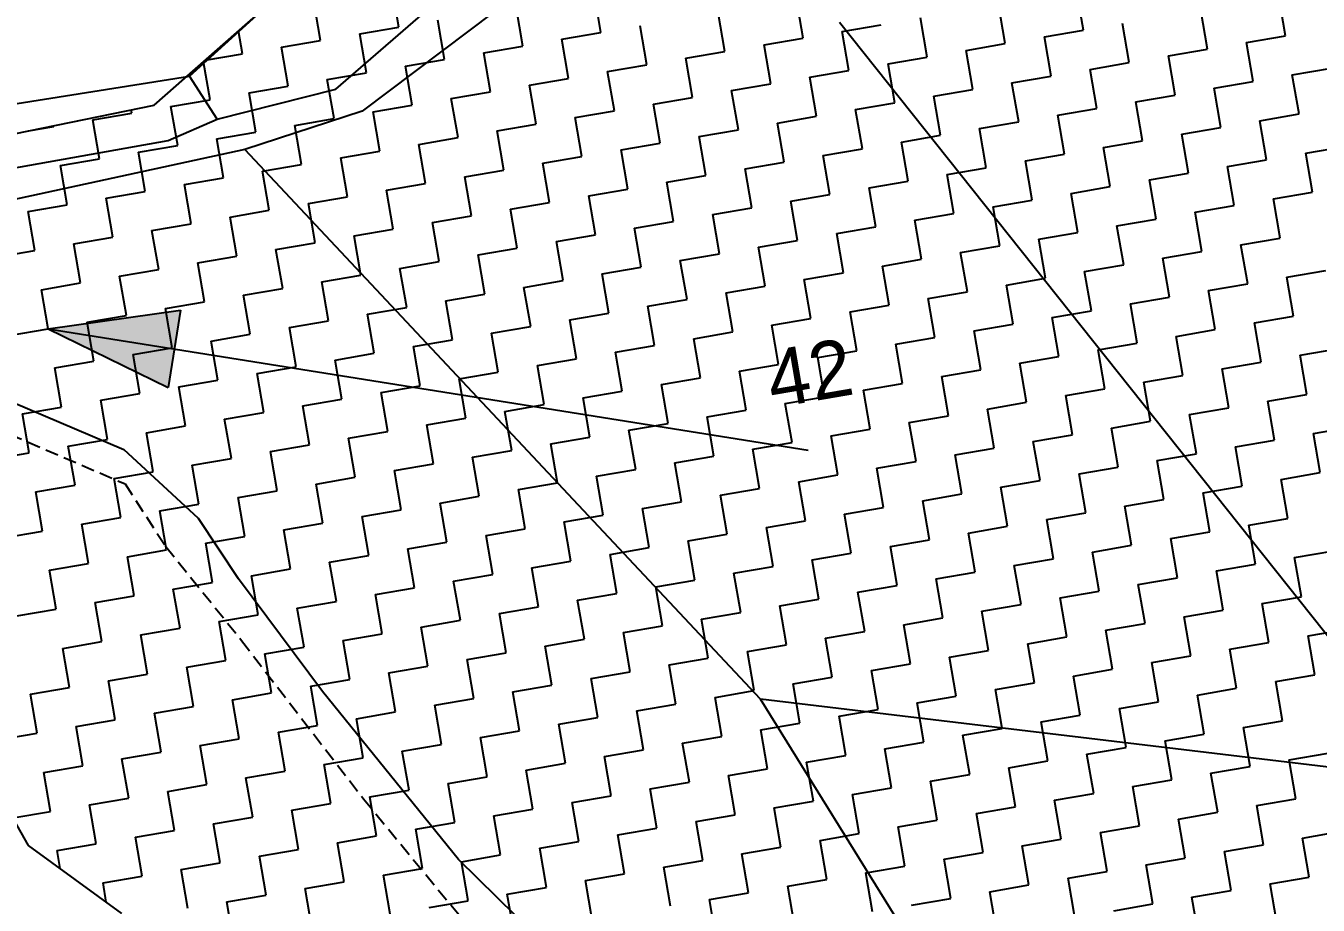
# Model space of a CAD drawing. Header units: metres. Extents: x 284659 to 287373, y 2024377 to 2026607.
# Drawn here: x 284951.5 to 285445.3, y 2025923.4 to 2026259.3 of the extents above; entities that cross this region are included whole.
import ezdxf
from ezdxf.enums import TextEntityAlignment as Align

# ---------------------------------------------------------------- set-up
doc = ezdxf.new("R2010")
doc.units = ezdxf.units.M
doc.header["$MEASUREMENT"] = 0
doc.linetypes.add('DASHED', pattern=[0.75, 0.5, -0.25])
for name, color, linetype in [('LINE_FOOTPATH', 1, 'DASHED'), ('OTHERS', 1, 'Continuous'), ('POLY_HATCH', 12, 'Continuous'), ('POLY_PARCEL', 6, 'Continuous'), ('POLY_ROAD', 30, 'Continuous'), ('TEXT_PARCEL', 7, 'Continuous'), ('V_BOUND_LINE', 7, 'Continuous')]:
    doc.layers.add(name, color=color, linetype=linetype)
doc.styles.add('TEXT_MAP', font='')
doc.styles.get('TEXT_MAP').set_extended_font_data('Kruti Dev 050')

msp = doc.modelspace()

# ---------------------------------------------------------------- hatches: boundary and pattern name
h = msp.add_hatch(color=256)
h.paths.add_polyline_path([(285008.23, 2026135.88), (285010.59, 2026150.63), (284960.02, 2026143.57)])
h.paths.add_polyline_path([(284960.02, 2026143.57), (285005.88, 2026121.13), (285008.23, 2026135.88)])

# ---------------------------------------------------------------- linework, layer by layer
for points in [[(284960.02, 2026143.57), (285010.59, 2026150.63)], [(285010.59, 2026150.63), (285005.88, 2026121.13)], [(284960.02, 2026143.57), (285250.49, 2026097.21)], [(284960.02, 2026143.57), (285005.88, 2026121.13)]]:
    msp.add_lwpolyline(points)
at = {"layer": 'LINE_FOOTPATH', "ltscale": 10}
for p, q in [((284945.3, 2026103.34), (284989.46, 2026084.31)), ((284989.46, 2026084.31), (285004.98, 2026060.36)), ((285004.98, 2026060.36), (285033.96, 2026024.47)), ((285033.96, 2026024.47), (285080.47, 2025964.03)), ((285080.47, 2025964.03), (285133.32, 2025899.92))]:
    msp.add_line(p, q, dxfattribs=at)
at = {"layer": 'OTHERS'}
for p, q in [((284921.44, 2026126.16), (284988.99, 2026097.49)), ((285017.41, 2026071.05), (284988.99, 2026097.49)), ((284988.99, 2026097.49), (284988.99, 2026097.49)), ((285032.77, 2026048.02), (285017.41, 2026071.05)), ((285064.87, 2026005.07), (285032.77, 2026048.02)), ((285116.79, 2025940.8), (285064.87, 2026005.07)), ((285156.99, 2025901.5), (285116.79, 2025940.8))]:
    msp.add_line(p, q, dxfattribs=at)
at = {"layer": 'POLY_HATCH'}
for p, q in [((285000.51, 2026228.96), (285064.59, 2026285.33)), ((284942.03, 2026217.03), (285000.51, 2026228.96)), ((284952.55, 2025946.24), (284925.5, 2025993.58)), ((284988.22, 2025920.23), (284952.55, 2025946.24))]:
    msp.add_line(p, q, dxfattribs=at)
at = {"layer": 'POLY_HATCH', "linetype": 'Continuous'}
for p, q in [((285094.01, 2026258.84), (285091.44, 2026273.78)), ((285171.26, 2026256.72), (285168.69, 2026271.66)), ((285355.63, 2026257.62), (285353.07, 2026272.56)), ((285064.13, 2026253.71), (285061.57, 2026268.65)), ((285141.38, 2026251.59), (285138.82, 2026266.53)), ((285248.51, 2026254.61), (285245.94, 2026269.54)), ((285325.76, 2026252.49), (285323.19, 2026267.43)), ((285432.88, 2026255.5), (285430.32, 2026270.44)), ((285218.63, 2026249.48), (285216.07, 2026264.42)), ((285295.88, 2026247.36), (285293.32, 2026262.3)), ((285403.01, 2026250.37), (285400.44, 2026265.31)), ((285034.26, 2026248.58), (285032.76, 2026257.33)), ((285079.07, 2026256.28), (285094.01, 2026258.84)), ((285111.51, 2026246.47), (285108.95, 2026261.4)), ((285156.32, 2026254.16), (285171.26, 2026256.72)), ((285188.76, 2026244.35), (285186.2, 2026259.29)), ((285263.45, 2026257.17), (285278.38, 2026259.74)), ((285266.01, 2026242.23), (285263.45, 2026257.17)), ((285340.7, 2026255.06), (285355.63, 2026257.62)), ((285373.13, 2026245.25), (285370.57, 2026260.18)), ((285049.2, 2026251.15), (285064.13, 2026253.71)), ((285081.64, 2026241.34), (285079.07, 2026256.28)), ((285158.89, 2026239.22), (285156.32, 2026254.16)), ((285233.57, 2026252.04), (285248.51, 2026254.61)), ((285236.14, 2026237.11), (285233.57, 2026252.04)), ((285310.82, 2026249.93), (285325.76, 2026252.49)), ((285343.26, 2026240.12), (285340.7, 2026255.06)), ((285417.95, 2026252.94), (285432.88, 2026255.5)), ((285420.51, 2026238), (285417.95, 2026252.94)), ((285020.04, 2026246.14), (285034.26, 2026248.58)), ((285051.76, 2026236.21), (285049.2, 2026251.15)), ((285126.45, 2026249.03), (285141.38, 2026251.59)), ((285129.01, 2026234.09), (285126.45, 2026249.03)), ((285203.7, 2026246.91), (285218.63, 2026249.48)), ((285206.26, 2026231.98), (285203.7, 2026246.91)), ((285280.95, 2026244.8), (285295.88, 2026247.36)), ((285313.39, 2026234.99), (285310.82, 2026249.93)), ((285388.07, 2026247.81), (285403.01, 2026250.37)), ((285390.64, 2026232.87), (285388.07, 2026247.81)), ((285021.89, 2026231.08), (285019.4, 2026245.58)), ((285096.57, 2026243.9), (285111.51, 2026246.47)), ((285099.14, 2026228.97), (285096.57, 2026243.9)), ((285173.82, 2026241.79), (285188.76, 2026244.35)), ((285176.39, 2026226.85), (285173.82, 2026241.79)), ((285251.07, 2026239.67), (285266.01, 2026242.23)), ((285283.51, 2026229.86), (285280.95, 2026244.8)), ((285358.2, 2026242.68), (285373.13, 2026245.25)), ((285360.76, 2026227.74), (285358.2, 2026242.68)), ((285435.45, 2026240.57), (285450.38, 2026243.13)), ((285066.7, 2026238.77), (285081.64, 2026241.34)), ((285069.26, 2026223.84), (285066.7, 2026238.77)), ((285143.95, 2026236.66), (285158.89, 2026239.22)), ((285221.2, 2026234.54), (285236.14, 2026237.11)), ((285253.64, 2026224.73), (285251.07, 2026239.67)), ((285328.32, 2026237.55), (285343.26, 2026240.12)), ((285330.89, 2026222.62), (285328.32, 2026237.55)), ((285405.57, 2026235.44), (285420.51, 2026238)), ((285438.01, 2026225.63), (285435.45, 2026240.57)), ((285036.82, 2026233.65), (285051.76, 2026236.21)), ((285039.39, 2026218.71), (285036.82, 2026233.65)), ((285114.07, 2026231.53), (285129.01, 2026234.09)), ((285146.51, 2026221.72), (285143.95, 2026236.66)), ((285191.32, 2026229.41), (285206.26, 2026231.98)), ((285223.76, 2026219.6), (285221.2, 2026234.54)), ((285298.45, 2026232.43), (285313.39, 2026234.99)), ((285301.01, 2026217.49), (285298.45, 2026232.43)), ((285375.7, 2026230.31), (285390.64, 2026232.87)), ((285408.14, 2026220.5), (285405.57, 2026235.44)), ((284992.01, 2026225.95), (284991.8, 2026227.19)), ((285006.95, 2026228.52), (285021.89, 2026231.08)), ((285009.51, 2026213.58), (285006.95, 2026228.52)), ((285084.2, 2026226.4), (285099.14, 2026228.97)), ((285116.64, 2026216.59), (285114.07, 2026231.53)), ((285193.89, 2026214.48), (285191.32, 2026229.41)), ((285268.57, 2026227.3), (285283.51, 2026229.86)), ((285271.14, 2026212.36), (285268.57, 2026227.3)), ((285345.82, 2026225.18), (285360.76, 2026227.74)), ((285378.26, 2026215.37), (285375.7, 2026230.31)), ((284977.07, 2026223.39), (284992.01, 2026225.95)), ((284979.64, 2026208.45), (284977.07, 2026223.39)), ((285054.33, 2026221.27), (285069.26, 2026223.84)), ((285086.76, 2026211.46), (285084.2, 2026226.4)), ((285161.45, 2026224.28), (285176.39, 2026226.85)), ((285164.01, 2026209.35), (285161.45, 2026224.28)), ((285238.7, 2026222.17), (285253.64, 2026224.73)), ((285241.26, 2026207.23), (285238.7, 2026222.17)), ((285315.95, 2026220.05), (285330.89, 2026222.62)), ((285348.39, 2026210.24), (285345.82, 2026225.18)), ((285423.07, 2026223.06), (285438.01, 2026225.63)), ((285425.64, 2026208.13), (285423.07, 2026223.06)), ((284952.55, 2026219.18), (284962.14, 2026220.82)), ((284962.14, 2026220.82), (284962.09, 2026221.12)), ((285024.45, 2026216.14), (285039.39, 2026218.71)), ((285056.89, 2026206.34), (285054.33, 2026221.27)), ((285131.58, 2026219.16), (285146.51, 2026221.72)), ((285134.14, 2026204.22), (285131.58, 2026219.16)), ((285208.83, 2026217.04), (285223.76, 2026219.6)), ((285286.08, 2026214.92), (285301.01, 2026217.49)), ((285318.51, 2026205.12), (285315.95, 2026220.05)), ((285393.2, 2026217.94), (285408.14, 2026220.5)), ((285395.76, 2026203), (285393.2, 2026217.94)), ((284994.58, 2026211.02), (285009.51, 2026213.58)), ((285027.01, 2026201.21), (285024.45, 2026216.14)), ((285101.7, 2026214.03), (285116.64, 2026216.59)), ((285104.27, 2026199.09), (285101.7, 2026214.03)), ((285178.95, 2026211.91), (285193.89, 2026214.48)), ((285211.39, 2026202.1), (285208.83, 2026217.04)), ((285256.2, 2026209.8), (285271.14, 2026212.36)), ((285288.64, 2026199.99), (285286.08, 2026214.92)), ((285363.33, 2026212.81), (285378.26, 2026215.37)), ((285365.89, 2026197.87), (285363.33, 2026212.81)), ((285440.58, 2026210.69), (285455.51, 2026213.26)), ((284964.7, 2026205.89), (284979.64, 2026208.45)), ((284997.14, 2026196.08), (284994.58, 2026211.02)), ((285071.83, 2026208.9), (285086.76, 2026211.46)), ((285074.39, 2026193.96), (285071.83, 2026208.9)), ((285149.08, 2026206.78), (285164.01, 2026209.35)), ((285181.52, 2026196.97), (285178.95, 2026211.91)), ((285226.33, 2026204.67), (285241.26, 2026207.23)), ((285258.77, 2026194.86), (285256.2, 2026209.8)), ((285333.45, 2026207.68), (285348.39, 2026210.24)), ((285336.02, 2026192.74), (285333.45, 2026207.68)), ((285410.7, 2026205.56), (285425.64, 2026208.13)), ((285443.14, 2026195.75), (285440.58, 2026210.69)), ((284967.27, 2026190.95), (284964.7, 2026205.89)), ((285041.95, 2026203.77), (285056.89, 2026206.34)), ((285044.52, 2026188.83), (285041.95, 2026203.77)), ((285119.2, 2026201.65), (285134.14, 2026204.22)), ((285151.64, 2026191.85), (285149.08, 2026206.78)), ((285228.89, 2026189.73), (285226.33, 2026204.67)), ((285303.58, 2026202.55), (285318.51, 2026205.12)), ((285306.14, 2026187.61), (285303.58, 2026202.55)), ((285380.83, 2026200.43), (285395.76, 2026203)), ((285413.27, 2026190.63), (285410.7, 2026205.56)), ((285012.08, 2026198.64), (285027.01, 2026201.21)), ((285014.64, 2026183.71), (285012.08, 2026198.64)), ((285089.33, 2026196.53), (285104.27, 2026199.09)), ((285121.77, 2026186.72), (285119.2, 2026201.65)), ((285196.45, 2026199.54), (285211.39, 2026202.1)), ((285199.02, 2026184.6), (285196.45, 2026199.54)), ((285273.7, 2026197.42), (285288.64, 2026199.99)), ((285276.27, 2026182.49), (285273.7, 2026197.42)), ((285350.95, 2026195.31), (285365.89, 2026197.87)), ((285383.39, 2026185.5), (285380.83, 2026200.43)), ((284982.2, 2026193.51), (284997.14, 2026196.08)), ((284984.77, 2026178.58), (284982.2, 2026193.51)), ((285059.45, 2026191.4), (285074.39, 2026193.96)), ((285091.89, 2026181.59), (285089.33, 2026196.53)), ((285166.58, 2026194.41), (285181.52, 2026196.97)), ((285169.14, 2026179.47), (285166.58, 2026194.41)), ((285243.83, 2026192.29), (285258.77, 2026194.86)), ((285321.08, 2026190.18), (285336.02, 2026192.74)), ((285353.52, 2026180.37), (285350.95, 2026195.31)), ((285428.2, 2026193.19), (285443.14, 2026195.75)), ((285430.77, 2026178.25), (285428.2, 2026193.19)), ((284952.33, 2026188.39), (284967.27, 2026190.95)), ((284954.89, 2026173.45), (284952.33, 2026188.39)), ((285029.58, 2026186.27), (285044.52, 2026188.83)), ((285062.02, 2026176.46), (285059.45, 2026191.4)), ((285136.7, 2026189.28), (285151.64, 2026191.85)), ((285139.27, 2026174.34), (285136.7, 2026189.28)), ((285213.95, 2026187.17), (285228.89, 2026189.73)), ((285246.39, 2026177.36), (285243.83, 2026192.29)), ((285291.2, 2026185.05), (285306.14, 2026187.61)), ((285323.64, 2026175.24), (285321.08, 2026190.18)), ((285398.33, 2026188.06), (285413.27, 2026190.63)), ((285400.89, 2026173.12), (285398.33, 2026188.06)), ((284999.7, 2026181.14), (285014.64, 2026183.71)), ((285032.14, 2026171.33), (285029.58, 2026186.27)), ((285106.83, 2026184.15), (285121.77, 2026186.72)), ((285109.39, 2026169.22), (285106.83, 2026184.15)), ((285184.08, 2026182.04), (285199.02, 2026184.6)), ((285216.52, 2026172.23), (285213.95, 2026187.17)), ((285261.33, 2026179.92), (285276.27, 2026182.49)), ((285293.77, 2026170.11), (285291.2, 2026185.05)), ((285368.45, 2026182.93), (285383.39, 2026185.5)), ((285371.02, 2026168), (285368.45, 2026182.93)), ((284969.83, 2026176.01), (284984.77, 2026178.58)), ((285002.27, 2026166.2), (284999.7, 2026181.14)), ((285076.95, 2026179.03), (285091.89, 2026181.59)), ((285079.52, 2026164.09), (285076.95, 2026179.03)), ((285154.21, 2026176.91), (285169.14, 2026179.47)), ((285186.64, 2026167.1), (285184.08, 2026182.04)), ((285263.89, 2026164.98), (285261.33, 2026179.92)), ((285338.58, 2026177.8), (285353.52, 2026180.37)), ((285341.14, 2026162.87), (285338.58, 2026177.8)), ((285415.83, 2026175.69), (285430.77, 2026178.25)), ((284939.96, 2026170.88), (284954.89, 2026173.45)), ((284972.39, 2026161.08), (284969.83, 2026176.01)), ((285047.08, 2026173.9), (285062.02, 2026176.46)), ((285049.64, 2026158.96), (285047.08, 2026173.9)), ((285124.33, 2026171.78), (285139.27, 2026174.34)), ((285156.77, 2026161.97), (285154.21, 2026176.91)), ((285231.46, 2026174.79), (285246.39, 2026177.36)), ((285234.02, 2026159.86), (285231.46, 2026174.79)), ((285308.71, 2026172.68), (285323.64, 2026175.24)), ((285311.27, 2026157.74), (285308.71, 2026172.68)), ((285385.96, 2026170.56), (285400.89, 2026173.12)), ((285418.39, 2026160.75), (285415.83, 2026175.69)), ((285017.21, 2026168.77), (285032.14, 2026171.33)), ((285019.77, 2026153.83), (285017.21, 2026168.77)), ((285094.46, 2026166.65), (285109.39, 2026169.22)), ((285126.89, 2026156.84), (285124.33, 2026171.78)), ((285201.58, 2026169.66), (285216.52, 2026172.23)), ((285204.15, 2026154.73), (285201.58, 2026169.66)), ((285278.83, 2026167.55), (285293.77, 2026170.11)), ((285356.08, 2026165.43), (285371.02, 2026168)), ((285388.52, 2026155.62), (285385.96, 2026170.56)), ((284987.33, 2026163.64), (285002.27, 2026166.2)), ((284989.9, 2026148.7), (284987.33, 2026163.64)), ((285064.58, 2026161.52), (285079.52, 2026164.09)), ((285097.02, 2026151.72), (285094.46, 2026166.65)), ((285171.71, 2026164.54), (285186.64, 2026167.1)), ((285174.27, 2026149.6), (285171.71, 2026164.54)), ((285248.96, 2026162.42), (285263.89, 2026164.98)), ((285281.4, 2026152.61), (285278.83, 2026167.55)), ((285326.21, 2026160.3), (285341.14, 2026162.87)), ((285358.65, 2026150.49), (285356.08, 2026165.43)), ((285433.33, 2026163.32), (285448.27, 2026165.88)), ((285435.9, 2026148.38), (285433.33, 2026163.32)), ((284957.46, 2026158.51), (284972.39, 2026161.08)), ((284960.02, 2026143.57), (284957.46, 2026158.51)), ((285034.71, 2026156.4), (285049.64, 2026158.96)), ((285067.15, 2026146.59), (285064.58, 2026161.52)), ((285141.83, 2026159.41), (285156.77, 2026161.97)), ((285144.4, 2026144.47), (285141.83, 2026159.41)), ((285219.08, 2026157.29), (285234.02, 2026159.86)), ((285251.52, 2026147.48), (285248.96, 2026162.42)), ((285328.77, 2026145.37), (285326.21, 2026160.3)), ((285403.46, 2026158.19), (285418.39, 2026160.75)), ((285406.02, 2026143.25), (285403.46, 2026158.19)), ((285004.83, 2026151.27), (285019.77, 2026153.83)), ((285037.27, 2026141.46), (285034.71, 2026156.4)), ((285111.96, 2026154.28), (285126.89, 2026156.84)), ((285114.52, 2026139.34), (285111.96, 2026154.28)), ((285189.21, 2026152.16), (285204.15, 2026154.73)), ((285221.65, 2026142.35), (285219.08, 2026157.29)), ((285296.33, 2026155.18), (285311.27, 2026157.74)), ((285298.9, 2026140.24), (285296.33, 2026155.18)), ((285373.58, 2026153.06), (285388.52, 2026155.62)), ((285376.15, 2026138.12), (285373.58, 2026153.06)), ((284974.96, 2026146.14), (284989.9, 2026148.7)), ((285007.4, 2026136.33), (285004.83, 2026151.27)), ((285082.08, 2026149.15), (285097.02, 2026151.72)), ((285084.65, 2026134.21), (285082.08, 2026149.15)), ((285159.33, 2026147.03), (285174.27, 2026149.6)), ((285191.77, 2026137.23), (285189.21, 2026152.16)), ((285266.46, 2026150.05), (285281.4, 2026152.61)), ((285269.02, 2026135.11), (285266.46, 2026150.05)), ((285343.71, 2026147.93), (285358.65, 2026150.49)), ((285346.27, 2026132.99), (285343.71, 2026147.93)), ((285420.96, 2026145.81), (285435.9, 2026148.38)), ((284945.08, 2026141.01), (284960.02, 2026143.57)), ((284977.52, 2026131.2), (284974.96, 2026146.14)), ((285052.21, 2026144.02), (285067.15, 2026146.59)), ((285054.77, 2026129.09), (285052.21, 2026144.02)), ((285129.46, 2026141.91), (285144.4, 2026144.47)), ((285161.9, 2026132.1), (285159.33, 2026147.03)), ((285236.58, 2026144.92), (285251.52, 2026147.48)), ((285239.15, 2026129.98), (285236.58, 2026144.92)), ((285313.83, 2026142.8), (285328.77, 2026145.37)), ((285391.08, 2026140.69), (285406.02, 2026143.25)), ((285423.52, 2026130.88), (285420.96, 2026145.81)), ((285022.33, 2026138.89), (285037.27, 2026141.46)), ((285024.9, 2026123.96), (285022.33, 2026138.89)), ((285099.58, 2026136.78), (285114.52, 2026139.34)), ((285132.02, 2026126.97), (285129.46, 2026141.91)), ((285206.71, 2026139.79), (285221.65, 2026142.35)), ((285209.27, 2026124.85), (285206.71, 2026139.79)), ((285283.96, 2026137.67), (285298.9, 2026140.24)), ((285316.4, 2026127.86), (285313.83, 2026142.8)), ((285361.21, 2026135.56), (285376.15, 2026138.12)), ((285393.65, 2026125.75), (285391.08, 2026140.69)), ((284992.46, 2026133.77), (285007.4, 2026136.33)), ((284995.02, 2026118.83), (284992.46, 2026133.77)), ((285069.71, 2026131.65), (285084.65, 2026134.21)), ((285102.15, 2026121.84), (285099.58, 2026136.78)), ((285176.83, 2026134.66), (285191.77, 2026137.23)), ((285179.4, 2026119.72), (285176.83, 2026134.66)), ((285254.09, 2026132.55), (285269.02, 2026135.11)), ((285286.52, 2026122.74), (285283.96, 2026137.67)), ((285363.77, 2026120.62), (285361.21, 2026135.56)), ((285438.46, 2026133.44), (285453.4, 2026136.01)), ((285441.02, 2026118.5), (285438.46, 2026133.44)), ((284962.59, 2026128.64), (284977.52, 2026131.2)), ((284965.15, 2026113.7), (284962.59, 2026128.64)), ((285039.84, 2026126.52), (285054.77, 2026129.09)), ((285072.27, 2026116.71), (285069.71, 2026131.65)), ((285146.96, 2026129.53), (285161.9, 2026132.1)), ((285149.52, 2026114.6), (285146.96, 2026129.53)), ((285224.21, 2026127.42), (285239.15, 2026129.98)), ((285256.65, 2026117.61), (285254.09, 2026132.55)), ((285331.34, 2026130.43), (285346.27, 2026132.99)), ((285333.9, 2026115.49), (285331.34, 2026130.43)), ((285408.59, 2026128.31), (285423.52, 2026130.88)), ((285411.15, 2026113.38), (285408.59, 2026128.31)), ((285009.96, 2026121.39), (285024.9, 2026123.96)), ((285042.4, 2026111.58), (285039.84, 2026126.52)), ((285117.09, 2026124.4), (285132.02, 2026126.97)), ((285119.65, 2026109.47), (285117.09, 2026124.4)), ((285194.34, 2026122.29), (285209.27, 2026124.85)), ((285226.77, 2026112.48), (285224.21, 2026127.42)), ((285301.46, 2026125.3), (285316.4, 2026127.86)), ((285304.03, 2026110.36), (285301.46, 2026125.3)), ((285378.71, 2026123.18), (285393.65, 2026125.75)), ((284980.09, 2026116.26), (284995.02, 2026118.83)), ((285012.53, 2026106.46), (285009.96, 2026121.39)), ((285087.21, 2026119.28), (285102.15, 2026121.84)), ((285089.78, 2026104.34), (285087.21, 2026119.28)), ((285164.46, 2026117.16), (285179.4, 2026119.72)), ((285196.9, 2026107.35), (285194.34, 2026122.29)), ((285271.59, 2026120.17), (285286.52, 2026122.74)), ((285274.15, 2026105.24), (285271.59, 2026120.17)), ((285348.84, 2026118.06), (285363.77, 2026120.62)), ((285381.28, 2026108.25), (285378.71, 2026123.18)), ((285426.09, 2026115.94), (285441.02, 2026118.5)), ((284950.21, 2026111.14), (284965.15, 2026113.7)), ((284982.65, 2026101.33), (284980.09, 2026116.26)), ((285057.34, 2026114.15), (285072.27, 2026116.71)), ((285059.9, 2026099.21), (285057.34, 2026114.15)), ((285134.59, 2026112.03), (285149.52, 2026114.6)), ((285167.03, 2026102.22), (285164.46, 2026117.16)), ((285241.71, 2026115.04), (285256.65, 2026117.61)), ((285244.28, 2026100.11), (285241.71, 2026115.04)), ((285318.96, 2026112.93), (285333.9, 2026115.49)), ((285351.4, 2026103.12), (285348.84, 2026118.06)), ((285396.21, 2026110.81), (285411.15, 2026113.38)), ((285428.65, 2026101), (285426.09, 2026115.94)), ((284952.78, 2026096.2), (284950.21, 2026111.14)), ((285027.46, 2026109.02), (285042.4, 2026111.58)), ((285030.03, 2026094.08), (285027.46, 2026109.02)), ((285104.71, 2026106.9), (285119.65, 2026109.47)), ((285137.15, 2026097.09), (285134.59, 2026112.03)), ((285211.84, 2026109.92), (285226.77, 2026112.48)), ((285214.4, 2026094.98), (285211.84, 2026109.92)), ((285289.09, 2026107.8), (285304.03, 2026110.36)), ((285321.53, 2026097.99), (285318.96, 2026112.93)), ((285398.78, 2026095.87), (285396.21, 2026110.81)), ((284997.59, 2026103.89), (285012.53, 2026106.46)), ((285000.15, 2026088.95), (284997.59, 2026103.89)), ((285074.84, 2026101.78), (285089.78, 2026104.34)), ((285107.28, 2026091.97), (285104.71, 2026106.9)), ((285181.96, 2026104.79), (285196.9, 2026107.35)), ((285184.53, 2026089.85), (285181.96, 2026104.79)), ((285259.21, 2026102.67), (285274.15, 2026105.24)), ((285291.65, 2026092.86), (285289.09, 2026107.8)), ((285366.34, 2026105.68), (285381.28, 2026108.25)), ((285368.9, 2026090.75), (285366.34, 2026105.68)), ((285443.59, 2026103.57), (285458.53, 2026106.13)), ((285446.15, 2026088.63), (285443.59, 2026103.57)), ((284967.71, 2026098.76), (284982.65, 2026101.33)), ((284970.28, 2026083.83), (284967.71, 2026098.76)), ((285044.96, 2026096.65), (285059.9, 2026099.21)), ((285077.4, 2026086.84), (285074.84, 2026101.78)), ((285152.09, 2026099.66), (285167.03, 2026102.22)), ((285154.65, 2026084.72), (285152.09, 2026099.66)), ((285229.34, 2026097.54), (285244.28, 2026100.11)), ((285261.78, 2026087.73), (285259.21, 2026102.67)), ((285336.46, 2026100.55), (285351.4, 2026103.12)), ((285339.03, 2026085.62), (285336.46, 2026100.55)), ((285413.71, 2026098.44), (285428.65, 2026101)), ((284937.84, 2026093.63), (284952.78, 2026096.2)), ((285015.09, 2026091.52), (285030.03, 2026094.08)), ((285047.53, 2026081.71), (285044.96, 2026096.65)), ((285122.21, 2026094.53), (285137.15, 2026097.09)), ((285124.78, 2026079.59), (285122.21, 2026094.53)), ((285199.46, 2026092.41), (285214.4, 2026094.98)), ((285231.9, 2026082.61), (285229.34, 2026097.54)), ((285306.59, 2026095.43), (285321.53, 2026097.99)), ((285309.15, 2026080.49), (285306.59, 2026095.43)), ((285383.84, 2026093.31), (285398.78, 2026095.87)), ((285416.28, 2026083.5), (285413.71, 2026098.44)), ((284985.22, 2026086.39), (285000.15, 2026088.95)), ((285017.65, 2026076.58), (285015.09, 2026091.52)), ((285092.34, 2026089.4), (285107.28, 2026091.97)), ((285094.9, 2026074.46), (285092.34, 2026089.4)), ((285169.59, 2026087.29), (285184.53, 2026089.85)), ((285202.03, 2026077.48), (285199.46, 2026092.41)), ((285276.71, 2026090.3), (285291.65, 2026092.86)), ((285279.28, 2026075.36), (285276.71, 2026090.3)), ((285353.97, 2026088.18), (285368.9, 2026090.75)), ((285386.4, 2026078.37), (285383.84, 2026093.31)), ((284955.34, 2026081.26), (284970.28, 2026083.83)), ((284987.78, 2026071.45), (284985.22, 2026086.39)), ((285062.47, 2026084.27), (285077.4, 2026086.84)), ((285065.03, 2026069.34), (285062.47, 2026084.27)), ((285139.72, 2026082.16), (285154.65, 2026084.72)), ((285172.15, 2026072.35), (285169.59, 2026087.29)), ((285246.84, 2026085.17), (285261.78, 2026087.73)), ((285249.4, 2026070.23), (285246.84, 2026085.17)), ((285324.09, 2026083.05), (285339.03, 2026085.62)), ((285356.53, 2026073.24), (285353.97, 2026088.18)), ((285431.22, 2026086.07), (285446.15, 2026088.63)), ((285433.78, 2026071.13), (285431.22, 2026086.07)), ((284957.91, 2026066.32), (284955.34, 2026081.26)), ((285032.59, 2026079.15), (285047.53, 2026081.71)), ((285035.16, 2026064.21), (285032.59, 2026079.15)), ((285109.84, 2026077.03), (285124.78, 2026079.59)), ((285142.28, 2026067.22), (285139.72, 2026082.16)), ((285216.97, 2026080.04), (285231.9, 2026082.61)), ((285219.53, 2026065.1), (285216.97, 2026080.04)), ((285294.22, 2026077.92), (285309.15, 2026080.49)), ((285326.65, 2026068.12), (285324.09, 2026083.05)), ((285401.34, 2026080.94), (285416.28, 2026083.5)), ((285403.91, 2026066), (285401.34, 2026080.94)), ((285002.72, 2026074.02), (285017.65, 2026076.58)), ((285005.28, 2026059.08), (285002.72, 2026074.02)), ((285079.97, 2026071.9), (285094.9, 2026074.46)), ((285112.41, 2026062.09), (285109.84, 2026077.03)), ((285187.09, 2026074.91), (285202.03, 2026077.48)), ((285189.66, 2026059.98), (285187.09, 2026074.91)), ((285264.34, 2026072.8), (285279.28, 2026075.36)), ((285296.78, 2026062.99), (285294.22, 2026077.92)), ((285371.47, 2026075.81), (285386.4, 2026078.37)), ((285374.03, 2026060.87), (285371.47, 2026075.81)), ((284972.84, 2026068.89), (284987.78, 2026071.45)), ((285050.09, 2026066.77), (285065.03, 2026069.34)), ((285082.53, 2026056.96), (285079.97, 2026071.9)), ((285157.22, 2026069.78), (285172.15, 2026072.35)), ((285159.78, 2026054.85), (285157.22, 2026069.78)), ((285234.47, 2026067.67), (285249.4, 2026070.23)), ((285266.91, 2026057.86), (285264.34, 2026072.8)), ((285341.59, 2026070.68), (285356.53, 2026073.24)), ((285344.16, 2026055.74), (285341.59, 2026070.68)), ((285418.84, 2026068.56), (285433.78, 2026071.13)), ((284942.97, 2026063.76), (284957.91, 2026066.32)), ((284975.41, 2026053.95), (284972.84, 2026068.89)), ((285020.22, 2026061.64), (285035.16, 2026064.21)), ((285052.66, 2026051.84), (285050.09, 2026066.77)), ((285127.34, 2026064.66), (285142.28, 2026067.22)), ((285129.91, 2026049.72), (285127.34, 2026064.66)), ((285204.59, 2026062.54), (285219.53, 2026065.1)), ((285237.03, 2026052.73), (285234.47, 2026067.67)), ((285311.72, 2026065.55), (285326.65, 2026068.12)), ((285314.28, 2026050.61), (285311.72, 2026065.55)), ((285388.97, 2026063.44), (285403.91, 2026066)), ((285421.41, 2026053.63), (285418.84, 2026068.56)), ((284990.34, 2026056.52), (285005.28, 2026059.08)), ((285022.78, 2026046.71), (285020.22, 2026061.64)), ((285097.47, 2026059.53), (285112.41, 2026062.09)), ((285100.03, 2026044.59), (285097.47, 2026059.53)), ((285174.72, 2026057.41), (285189.66, 2026059.98)), ((285207.16, 2026047.6), (285204.59, 2026062.54)), ((285281.84, 2026060.42), (285296.78, 2026062.99)), ((285284.41, 2026045.49), (285281.84, 2026060.42)), ((285359.09, 2026058.31), (285374.03, 2026060.87)), ((285391.53, 2026048.5), (285388.97, 2026063.44)), ((284992.91, 2026041.58), (284990.34, 2026056.52)), ((285067.59, 2026054.4), (285082.53, 2026056.96)), ((285070.16, 2026039.46), (285067.59, 2026054.4)), ((285144.84, 2026052.28), (285159.78, 2026054.85)), ((285177.28, 2026042.47), (285174.72, 2026057.41)), ((285251.97, 2026055.3), (285266.91, 2026057.86)), ((285254.53, 2026040.36), (285251.97, 2026055.3)), ((285329.22, 2026053.18), (285344.16, 2026055.74)), ((285361.66, 2026043.37), (285359.09, 2026058.31)), ((285436.34, 2026056.19), (285451.28, 2026058.76)), ((285438.91, 2026041.25), (285436.34, 2026056.19)), ((284960.47, 2026051.39), (284975.41, 2026053.95)), ((284963.03, 2026036.45), (284960.47, 2026051.39)), ((285037.72, 2026049.27), (285052.66, 2026051.84)), ((285040.28, 2026034.33), (285037.72, 2026049.27)), ((285114.97, 2026047.15), (285129.91, 2026049.72)), ((285147.41, 2026037.35), (285144.84, 2026052.28)), ((285222.09, 2026050.17), (285237.03, 2026052.73)), ((285224.66, 2026035.23), (285222.09, 2026050.17)), ((285299.34, 2026048.05), (285314.28, 2026050.61)), ((285331.78, 2026038.24), (285329.22, 2026053.18)), ((285406.47, 2026051.06), (285421.41, 2026053.63)), ((285409.03, 2026036.13), (285406.47, 2026051.06)), ((285007.85, 2026044.14), (285022.78, 2026046.71)), ((285085.1, 2026042.03), (285100.03, 2026044.59)), ((285117.53, 2026032.22), (285114.97, 2026047.15)), ((285192.22, 2026045.04), (285207.16, 2026047.6)), ((285194.78, 2026030.1), (285192.22, 2026045.04)), ((285269.47, 2026042.92), (285284.41, 2026045.49)), ((285301.91, 2026033.11), (285299.34, 2026048.05)), ((285376.59, 2026045.93), (285391.53, 2026048.5)), ((285379.16, 2026031), (285376.59, 2026045.93)), ((284977.97, 2026039.01), (284992.91, 2026041.58)), ((285010.41, 2026029.21), (285007.85, 2026044.14)), ((285055.22, 2026036.9), (285070.16, 2026039.46)), ((285087.66, 2026027.09), (285085.1, 2026042.03)), ((285162.35, 2026039.91), (285177.28, 2026042.47)), ((285164.91, 2026024.97), (285162.35, 2026039.91)), ((285239.6, 2026037.79), (285254.53, 2026040.36)), ((285272.03, 2026027.98), (285269.47, 2026042.92)), ((285346.72, 2026040.81), (285361.66, 2026043.37)), ((285349.28, 2026025.87), (285346.72, 2026040.81)), ((285423.97, 2026038.69), (285438.91, 2026041.25)), ((284948.1, 2026033.89), (284963.03, 2026036.45)), ((284980.54, 2026024.08), (284977.97, 2026039.01)), ((285025.35, 2026031.77), (285040.28, 2026034.33)), ((285057.79, 2026021.96), (285055.22, 2026036.9)), ((285132.47, 2026034.78), (285147.41, 2026037.35)), ((285135.04, 2026019.84), (285132.47, 2026034.78)), ((285209.72, 2026032.67), (285224.66, 2026035.23)), ((285242.16, 2026022.86), (285239.6, 2026037.79)), ((285316.85, 2026035.68), (285331.78, 2026038.24)), ((285319.41, 2026020.74), (285316.85, 2026035.68)), ((285394.1, 2026033.56), (285409.03, 2026036.13)), ((285426.53, 2026023.75), (285423.97, 2026038.69)), ((285027.91, 2026016.83), (285025.35, 2026031.77)), ((285102.6, 2026029.65), (285117.53, 2026032.22)), ((285105.16, 2026014.72), (285102.6, 2026029.65)), ((285179.85, 2026027.54), (285194.78, 2026030.1)), ((285212.29, 2026017.73), (285209.72, 2026032.67)), ((285286.97, 2026030.55), (285301.91, 2026033.11)), ((285289.54, 2026015.61), (285286.97, 2026030.55)), ((285364.22, 2026028.43), (285379.16, 2026031)), ((285396.66, 2026018.62), (285394.1, 2026033.56)), ((284995.47, 2026026.64), (285010.41, 2026029.21)), ((284998.04, 2026011.7), (284995.47, 2026026.64)), ((285072.72, 2026024.52), (285087.66, 2026027.09)), ((285075.29, 2026009.59), (285072.72, 2026024.52)), ((285149.97, 2026022.41), (285164.91, 2026024.97)), ((285182.41, 2026012.6), (285179.85, 2026027.54)), ((285257.1, 2026025.42), (285272.03, 2026027.98)), ((285259.66, 2026010.48), (285257.1, 2026025.42)), ((285334.35, 2026023.3), (285349.28, 2026025.87)), ((285366.79, 2026013.5), (285364.22, 2026028.43)), ((285441.47, 2026026.32), (285456.41, 2026028.88)), ((285444.04, 2026011.38), (285441.47, 2026026.32)), ((284965.6, 2026021.51), (284980.54, 2026024.08)), ((284968.16, 2026006.58), (284965.6, 2026021.51)), ((285042.85, 2026019.4), (285057.79, 2026021.96)), ((285120.1, 2026017.28), (285135.04, 2026019.84)), ((285152.54, 2026007.47), (285149.97, 2026022.41)), ((285227.22, 2026020.29), (285242.16, 2026022.86)), ((285229.79, 2026005.36), (285227.22, 2026020.29)), ((285304.47, 2026018.18), (285319.41, 2026020.74)), ((285336.91, 2026008.37), (285334.35, 2026023.3)), ((285411.6, 2026021.19), (285426.53, 2026023.75)), ((285414.16, 2026006.25), (285411.6, 2026021.19)), ((285012.97, 2026014.27), (285027.91, 2026016.83)), ((285045.41, 2026004.46), (285042.85, 2026019.4)), ((285090.22, 2026012.15), (285105.16, 2026014.72)), ((285122.66, 2026002.34), (285120.1, 2026017.28)), ((285197.35, 2026015.16), (285212.29, 2026017.73)), ((285199.91, 2026000.23), (285197.35, 2026015.16)), ((285274.6, 2026013.05), (285289.54, 2026015.61)), ((285307.04, 2026003.24), (285304.47, 2026018.18)), ((285381.72, 2026016.06), (285396.66, 2026018.62)), ((285384.29, 2026001.12), (285381.72, 2026016.06)), ((284983.1, 2026009.14), (284998.04, 2026011.7)), ((285015.54, 2025999.33), (285012.97, 2026014.27)), ((285092.79, 2025997.21), (285090.22, 2026012.15)), ((285167.47, 2026010.04), (285182.41, 2026012.6)), ((285170.04, 2025995.1), (285167.47, 2026010.04)), ((285244.72, 2026007.92), (285259.66, 2026010.48)), ((285277.16, 2025998.11), (285274.6, 2026013.05)), ((285351.85, 2026010.93), (285366.79, 2026013.5)), ((285354.41, 2025995.99), (285351.85, 2026010.93)), ((285429.1, 2026008.82), (285444.04, 2026011.38)), ((284953.22, 2026004.01), (284968.16, 2026006.58)), ((284985.66, 2025994.2), (284983.1, 2026009.14)), ((285060.35, 2026007.02), (285075.29, 2026009.59)), ((285062.91, 2025992.09), (285060.35, 2026007.02)), ((285137.6, 2026004.91), (285152.54, 2026007.47)), ((285140.16, 2025989.97), (285137.6, 2026004.91)), ((285214.85, 2026002.79), (285229.79, 2026005.36)), ((285247.29, 2025992.98), (285244.72, 2026007.92)), ((285321.97, 2026005.8), (285336.91, 2026008.37)), ((285324.54, 2025990.87), (285321.97, 2026005.8)), ((285399.22, 2026003.69), (285414.16, 2026006.25)), ((285431.66, 2025993.88), (285429.1, 2026008.82)), ((284955.79, 2025989.07), (284953.22, 2026004.01)), ((285030.48, 2026001.9), (285045.41, 2026004.46)), ((285033.04, 2025986.96), (285030.48, 2026001.9)), ((285107.73, 2025999.78), (285122.66, 2026002.34)), ((285110.29, 2025984.84), (285107.73, 2025999.78)), ((285184.98, 2025997.66), (285199.91, 2026000.23)), ((285217.41, 2025987.85), (285214.85, 2026002.79)), ((285292.1, 2026000.67), (285307.04, 2026003.24)), ((285294.66, 2025985.74), (285292.1, 2026000.67)), ((285369.35, 2025998.56), (285384.29, 2026001.12)), ((285401.79, 2025988.75), (285399.22, 2026003.69)), ((285000.6, 2025996.77), (285015.54, 2025999.33)), ((285003.16, 2025981.83), (285000.6, 2025996.77)), ((285077.85, 2025994.65), (285092.79, 2025997.21)), ((285155.1, 2025992.53), (285170.04, 2025995.1)), ((285187.54, 2025982.73), (285184.98, 2025997.66)), ((285262.23, 2025995.55), (285277.16, 2025998.11)), ((285264.79, 2025980.61), (285262.23, 2025995.55)), ((285339.48, 2025993.43), (285354.41, 2025995.99)), ((285371.91, 2025983.62), (285369.35, 2025998.56)), ((284970.73, 2025991.64), (284985.66, 2025994.2)), ((284973.29, 2025976.7), (284970.73, 2025991.64)), ((285047.98, 2025989.52), (285062.91, 2025992.09)), ((285080.42, 2025979.71), (285077.85, 2025994.65)), ((285125.23, 2025987.41), (285140.16, 2025989.97)), ((285157.67, 2025977.6), (285155.1, 2025992.53)), ((285232.35, 2025990.42), (285247.29, 2025992.98)), ((285234.92, 2025975.48), (285232.35, 2025990.42)), ((285309.6, 2025988.3), (285324.54, 2025990.87)), ((285342.04, 2025978.49), (285339.48, 2025993.43)), ((285416.73, 2025991.31), (285431.66, 2025993.88)), ((285419.29, 2025976.38), (285416.73, 2025991.31)), ((284940.85, 2025986.51), (284955.79, 2025989.07)), ((285018.1, 2025984.39), (285033.04, 2025986.96)), ((285050.54, 2025974.58), (285047.98, 2025989.52)), ((285127.79, 2025972.47), (285125.23, 2025987.41)), ((285202.48, 2025985.29), (285217.41, 2025987.85)), ((285205.04, 2025970.35), (285202.48, 2025985.29)), ((285279.73, 2025983.17), (285294.66, 2025985.74)), ((285312.17, 2025973.36), (285309.6, 2025988.3)), ((285386.85, 2025986.19), (285401.79, 2025988.75)), ((285389.42, 2025971.25), (285386.85, 2025986.19)), ((284988.23, 2025979.27), (285003.16, 2025981.83)), ((285020.67, 2025969.46), (285018.1, 2025984.39)), ((285095.35, 2025982.28), (285110.29, 2025984.84)), ((285097.92, 2025967.34), (285095.35, 2025982.28)), ((285172.6, 2025980.16), (285187.54, 2025982.73)), ((285175.17, 2025965.22), (285172.6, 2025980.16)), ((285249.85, 2025978.04), (285264.79, 2025980.61)), ((285282.29, 2025968.24), (285279.73, 2025983.17)), ((285356.98, 2025981.06), (285371.91, 2025983.62)), ((285359.54, 2025966.12), (285356.98, 2025981.06)), ((285434.23, 2025978.94), (285449.16, 2025981.51)), ((284958.35, 2025974.14), (284973.29, 2025976.7)), ((284990.79, 2025964.33), (284988.23, 2025979.27)), ((285065.48, 2025977.15), (285080.42, 2025979.71)), ((285068.04, 2025962.21), (285065.48, 2025977.15)), ((285142.73, 2025975.03), (285157.67, 2025977.6)), ((285219.98, 2025972.92), (285234.92, 2025975.48)), ((285252.42, 2025963.11), (285249.85, 2025978.04)), ((285327.1, 2025975.93), (285342.04, 2025978.49)), ((285329.67, 2025960.99), (285327.1, 2025975.93)), ((285404.35, 2025973.81), (285419.29, 2025976.38)), ((285436.79, 2025964), (285434.23, 2025978.94)), ((284960.92, 2025959.2), (284958.35, 2025974.14)), ((285035.6, 2025972.02), (285050.54, 2025974.58)), ((285038.17, 2025957.08), (285035.6, 2025972.02)), ((285112.85, 2025969.9), (285127.79, 2025972.47)), ((285145.29, 2025960.1), (285142.73, 2025975.03)), ((285190.1, 2025967.79), (285205.04, 2025970.35)), ((285222.54, 2025957.98), (285219.98, 2025972.92)), ((285297.23, 2025970.8), (285312.17, 2025973.36)), ((285299.79, 2025955.86), (285297.23, 2025970.8)), ((285374.48, 2025968.68), (285389.42, 2025971.25)), ((285406.92, 2025958.88), (285404.35, 2025973.81)), ((285005.73, 2025966.89), (285020.67, 2025969.46)), ((285008.29, 2025951.96), (285005.73, 2025966.89)), ((285082.98, 2025964.78), (285097.92, 2025967.34)), ((285115.42, 2025954.97), (285112.85, 2025969.9)), ((285160.23, 2025962.66), (285175.17, 2025965.22)), ((285192.67, 2025952.85), (285190.1, 2025967.79)), ((285267.35, 2025965.67), (285282.29, 2025968.24)), ((285269.92, 2025950.73), (285267.35, 2025965.67)), ((285344.6, 2025963.56), (285359.54, 2025966.12)), ((285377.04, 2025953.75), (285374.48, 2025968.68)), ((284975.85, 2025961.76), (284990.79, 2025964.33)), ((284978.42, 2025946.83), (284975.85, 2025961.76)), ((285053.1, 2025959.65), (285068.04, 2025962.21)), ((285085.54, 2025949.84), (285082.98, 2025964.78)), ((285162.79, 2025947.72), (285160.23, 2025962.66)), ((285237.48, 2025960.54), (285252.42, 2025963.11)), ((285240.04, 2025945.61), (285237.48, 2025960.54)), ((285314.73, 2025958.43), (285329.67, 2025960.99)), ((285347.17, 2025948.62), (285344.6, 2025963.56)), ((285421.85, 2025961.44), (285436.79, 2025964)), ((285424.42, 2025946.5), (285421.85, 2025961.44)), ((284946.55, 2025956.73), (284960.92, 2025959.2)), ((285023.23, 2025954.52), (285038.17, 2025957.08)), ((285055.67, 2025944.71), (285053.1, 2025959.65)), ((285130.36, 2025957.53), (285145.29, 2025960.1)), ((285132.92, 2025942.59), (285130.36, 2025957.53)), ((285207.61, 2025955.42), (285222.54, 2025957.98)), ((285210.17, 2025940.48), (285207.61, 2025955.42)), ((285284.86, 2025953.3), (285299.79, 2025955.86)), ((285317.29, 2025943.49), (285314.73, 2025958.43)), ((285391.98, 2025956.31), (285406.92, 2025958.88)), ((285394.54, 2025941.37), (285391.98, 2025956.31)), ((284993.36, 2025949.39), (285008.29, 2025951.96)), ((285025.79, 2025939.58), (285023.23, 2025954.52)), ((285100.48, 2025952.4), (285115.42, 2025954.97)), ((285103.04, 2025937.47), (285100.48, 2025952.4)), ((285177.73, 2025950.29), (285192.67, 2025952.85)), ((285254.98, 2025948.17), (285269.92, 2025950.73)), ((285287.42, 2025938.36), (285284.86, 2025953.3)), ((285362.11, 2025951.18), (285377.04, 2025953.75)), ((285364.67, 2025936.25), (285362.11, 2025951.18)), ((285439.36, 2025949.07), (285454.29, 2025951.63)), ((284963.48, 2025944.26), (284978.42, 2025946.83)), ((284995.92, 2025934.45), (284993.36, 2025949.39)), ((285070.61, 2025947.27), (285085.54, 2025949.84)), ((285073.17, 2025932.34), (285070.61, 2025947.27)), ((285147.86, 2025945.16), (285162.79, 2025947.72)), ((285180.3, 2025935.35), (285177.73, 2025950.29)), ((285225.11, 2025943.04), (285240.04, 2025945.61)), ((285257.55, 2025933.23), (285254.98, 2025948.17)), ((285332.23, 2025946.05), (285347.17, 2025948.62)), ((285334.8, 2025931.12), (285332.23, 2025946.05)), ((285409.48, 2025943.94), (285424.42, 2025946.5)), ((285441.92, 2025934.13), (285439.36, 2025949.07)), ((284964.66, 2025937.41), (284963.48, 2025944.26)), ((285040.73, 2025942.15), (285055.67, 2025944.71)), ((285043.3, 2025927.21), (285040.73, 2025942.15)), ((285117.98, 2025940.03), (285132.92, 2025942.59)), ((285150.42, 2025930.22), (285147.86, 2025945.16)), ((285227.67, 2025928.11), (285225.11, 2025943.04)), ((285302.36, 2025940.93), (285317.29, 2025943.49)), ((285304.92, 2025925.99), (285302.36, 2025940.93)), ((285379.61, 2025938.81), (285394.54, 2025941.37)), ((285412.05, 2025929), (285409.48, 2025943.94)), ((285010.86, 2025937.02), (285025.79, 2025939.58)), ((285013.42, 2025922.08), (285010.86, 2025937.02)), ((285088.11, 2025934.9), (285103.04, 2025937.47)), ((285120.55, 2025925.09), (285117.98, 2025940.03)), ((285195.23, 2025937.91), (285210.17, 2025940.48)), ((285197.8, 2025922.98), (285195.23, 2025937.91)), ((285272.48, 2025935.8), (285287.42, 2025938.36)), ((285275.05, 2025920.86), (285272.48, 2025935.8)), ((285349.73, 2025933.68), (285364.67, 2025936.25)), ((285382.17, 2025923.87), (285379.61, 2025938.81)), ((284980.98, 2025931.89), (284995.92, 2025934.45)), ((284982.24, 2025924.59), (284980.98, 2025931.89)), ((285058.23, 2025929.77), (285073.17, 2025932.34)), ((285090.67, 2025919.96), (285088.11, 2025934.9)), ((285165.36, 2025932.79), (285180.3, 2025935.35)), ((285167.92, 2025917.85), (285165.36, 2025932.79)), ((285242.61, 2025930.67), (285257.55, 2025933.23)), ((285245.17, 2025915.73), (285242.61, 2025930.67)), ((285319.86, 2025928.55), (285334.8, 2025931.12)), ((285352.3, 2025918.74), (285349.73, 2025933.68)), ((285426.98, 2025931.57), (285441.92, 2025934.13)), ((285429.55, 2025916.63), (285426.98, 2025931.57)), ((285028.36, 2025924.64), (285043.3, 2025927.21)), ((285060.8, 2025914.84), (285058.23, 2025929.77)), ((285135.48, 2025927.66), (285150.42, 2025930.22)), ((285138.05, 2025912.72), (285135.48, 2025927.66)), ((285212.73, 2025925.54), (285227.67, 2025928.11)), ((285289.98, 2025923.42), (285304.92, 2025925.99)), ((285322.42, 2025913.62), (285319.86, 2025928.55)), ((285397.11, 2025926.44), (285412.05, 2025929)), ((285399.67, 2025911.5), (285397.11, 2025926.44)), ((285030.92, 2025909.71), (285028.36, 2025924.64)), ((285105.61, 2025922.53), (285120.55, 2025925.09)), ((285215.3, 2025910.6), (285212.73, 2025925.54)), ((285367.23, 2025921.31), (285382.17, 2025923.87))]:
    msp.add_line(p, q, dxfattribs=at)
at = {"layer": 'POLY_PARCEL'}
for p, q in [((285262.35, 2026260.67), (285483.25, 2025983.14)), ((285024.61, 2026223.59), (285014.05, 2026240.08)), ((285232.18, 2026002.07), (285035.14, 2026212.1)), ((285471.13, 2025973.56), (285232.18, 2026002.07)), ((285459.51, 2025636.44), (285232.18, 2026002.07))]:
    msp.add_line(p, q, dxfattribs=at)
at = {"layer": 'POLY_ROAD'}
for p, q in [((285070.01, 2026235.13), (285116.35, 2026275.39)), ((285130.52, 2026264.77), (285080.01, 2026226.64)), ((285024.61, 2026223.59), (285070.01, 2026235.13)), ((285005.85, 2026215.56), (285024.61, 2026223.59)), ((285080.01, 2026226.64), (285035.14, 2026212.1)), ((284882.24, 2026193.39), (285005.85, 2026215.56)), ((285035.14, 2026212.1), (284914.88, 2026185.93))]:
    msp.add_line(p, q, dxfattribs=at)
at = {"layer": 'V_BOUND_LINE'}
for p, q in [((285014.05, 2026240.08), (285063.42, 2026284.85)), ((284845.95, 2026213.45), (285014.05, 2026240.08))]:
    msp.add_line(p, q, dxfattribs=at)

# ---------------------------------------------------------------- texts
at = {"layer": 'TEXT_PARCEL', "style": 'TEXT_MAP'}
msp.add_text('42', height=21.824, rotation=9.7407, dxfattribs=at).set_placement((285252.78, 2026115.95), align=Align.CENTER)

doc.saveas('drawing.dxf')
